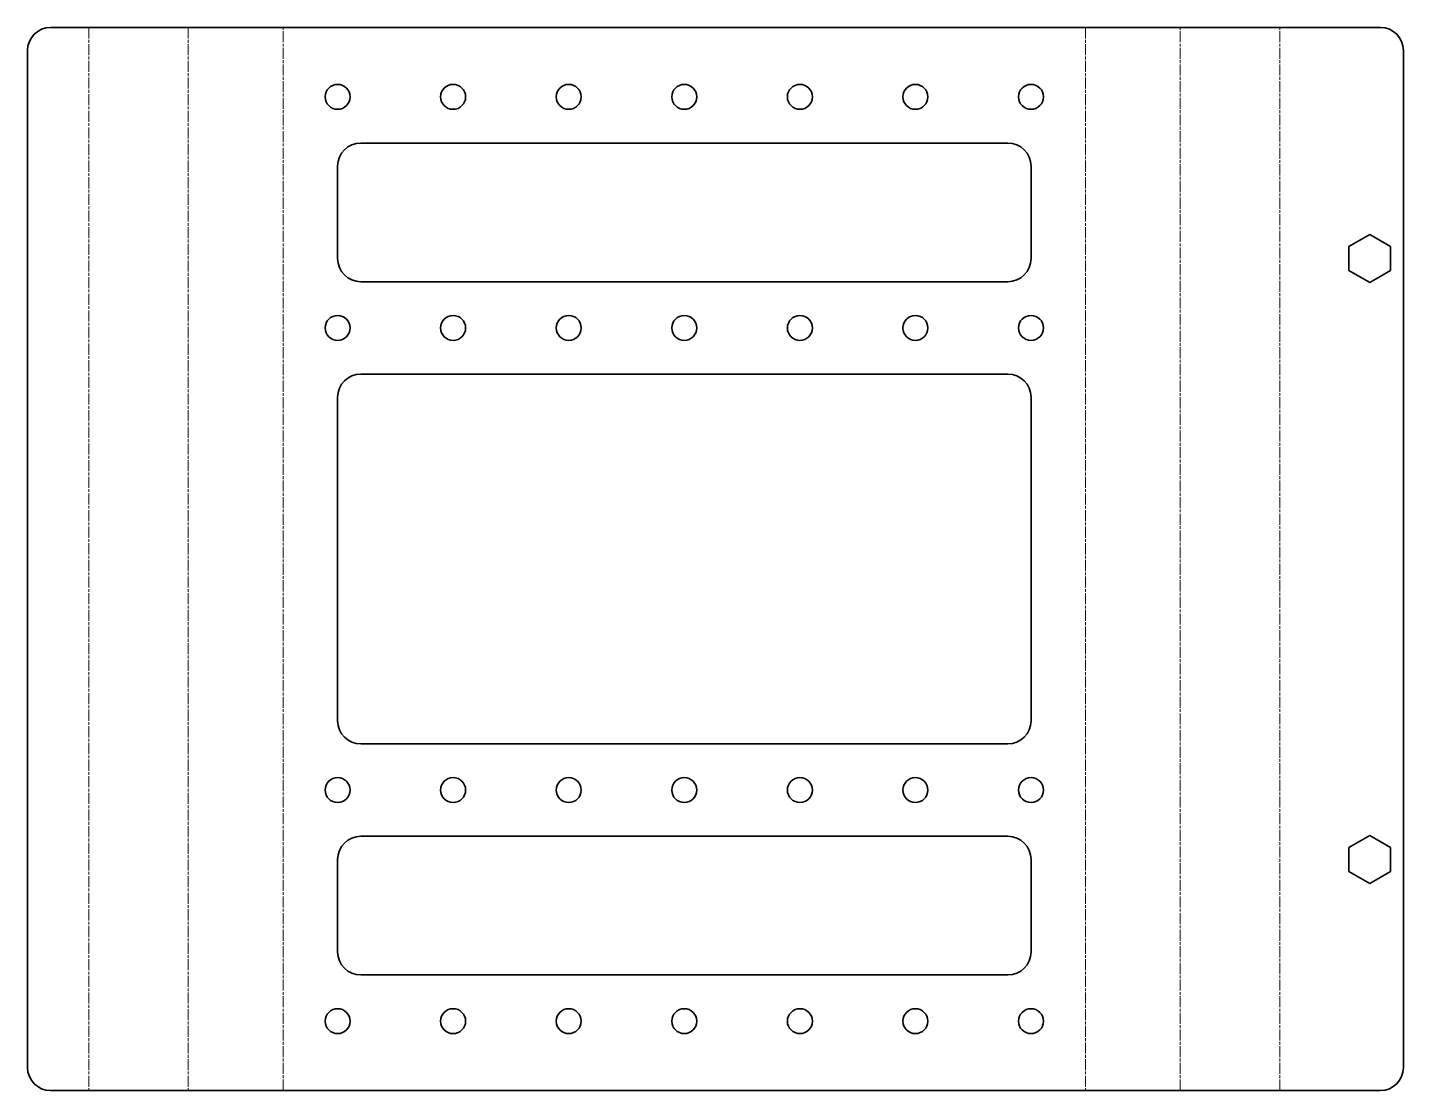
# Model space of a CAD drawing. Header units: millimetres. Extents: x 0 to 298, y 0 to 230.
import ezdxf

# ---------------------------------------------------------------- set-up
doc = ezdxf.new("R2010")
doc.units = ezdxf.units.MM
doc.linetypes.add('Chain', pattern=[13.68, 9.12, -1.14, 2.28, -1.14])
doc.layers.add('SIMUMAK Bend Centerline (ISO)', color=7, linetype='Chain', lineweight=9)
doc.layers.add('SIMUMAK Visible (ISO)', color=7, linetype='Continuous', lineweight=35)

# ---------------------------------------------------------------- blocks, each defined once
blk = doc.blocks.new('SIL-028-CP-01_Sheet_SIL-028-CP-01 (Desplegada)')
at = {"layer": 'SIMUMAK Bend Centerline (ISO)', "ltscale": 0.263158}
for p, q in [((-135.56, 115), (-135.56, -115)), ((-114.04, 115), (-114.04, -115)), ((-93.51, -115), (-93.51, 115)), ((80.01, 115), (80.01, -115)), ((100.54, -115), (100.54, 115)), ((122.06, -115), (122.06, 115))]:
    blk.add_line(p, q, dxfattribs=at)
at = {"layer": 'SIMUMAK Visible (ISO)'}
for p, q in [((-143.82, 115), (143.82, 115)), ((-148.82, -110), (-148.82, 110)), ((148.82, -110), (148.82, 110)), ((-76.75, 90), (63.25, 90)), ((-81.75, 65), (-81.75, 85)), ((68.25, 85), (68.25, 65)), ((137.02, 67.6), (141.52, 70.2)), ((141.52, 70.2), (146.02, 67.6)), ((137.02, 62.4), (137.02, 67.6)), ((146.02, 67.6), (146.02, 62.4)), ((63.25, 60), (-76.75, 60)), ((141.52, 59.8), (137.02, 62.4)), ((146.02, 62.4), (141.52, 59.8)), ((-76.75, 40), (63.25, 40)), ((-81.75, -35), (-81.75, 35)), ((68.25, 35), (68.25, -35)), ((63.25, -40), (-76.75, -40)), ((-76.75, -60), (63.25, -60)), ((137.02, -62.4), (141.52, -59.8)), ((137.02, -67.6), (137.02, -62.4)), ((141.52, -59.8), (146.02, -62.4)), ((146.02, -62.4), (146.02, -67.6)), ((-81.75, -85), (-81.75, -65)), ((68.25, -65), (68.25, -85)), ((141.52, -70.2), (137.02, -67.6)), ((146.02, -67.6), (141.52, -70.2)), ((63.25, -90), (-76.75, -90)), ((143.82, -115), (-143.82, -115))]:
    blk.add_line(p, q, dxfattribs=at)
for centre in [(-81.75, 100), (-56.75, 100), (-31.75, 100), (-6.75, 100), (18.25, 100), (43.25, 100), (68.25, 100), (-81.75, 50), (-56.75, 50), (-31.75, 50), (-6.75, 50), (18.25, 50), (43.25, 50), (68.25, 50), (-81.75, -50), (-56.75, -50), (-31.75, -50), (-6.75, -50), (18.25, -50), (43.25, -50), (68.25, -50), (-81.75, -100), (-56.75, -100), (-31.75, -100), (-6.75, -100), (18.25, -100), (43.25, -100), (68.25, -100)]:
    blk.add_circle(centre, 2.7, dxfattribs=at)
at = {"layer": 'SIMUMAK Visible (ISO)', "extrusion": (0, 0, -1)}
for centre, start, end in [((143.82, 110), 0, 90), ((-143.82, 110), 90, 180), ((143.82, -110), 270, 0), ((-143.82, -110), 180, 270)]:
    blk.add_arc(centre, 5, start, end, dxfattribs=at)
at = {"layer": 'SIMUMAK Visible (ISO)'}
for centre, start, end in [((-76.75, 85), 90, 180), ((63.25, 85), 360, 90), ((-76.75, 65), 180, 270), ((63.25, 65), 270, 360), ((-76.75, 35), 90, 180), ((63.25, 35), 0, 90), ((-76.75, -35), 180, 270), ((63.25, -35), 270, 0), ((-76.75, -65), 90, 180), ((63.25, -65), 0, 90), ((-76.75, -85), 180, 270), ((63.25, -85), 270, 360)]:
    blk.add_arc(centre, 5, start, end, dxfattribs=at)

msp = doc.modelspace()

# ---------------------------------------------------------------- block references
msp.add_blockref('SIL-028-CP-01_Sheet_SIL-028-CP-01 (Desplegada)', (148.82, 115))

doc.saveas('drawing.dxf')
